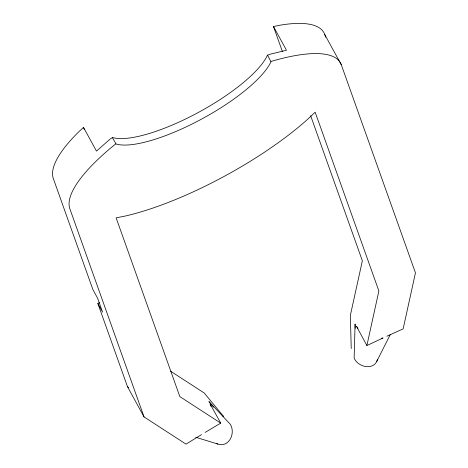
<?xml version="1.0" encoding="UTF-8"?>
<svg xmlns="http://www.w3.org/2000/svg" width="468" height="468" viewBox="0 0 468 468"><rect width="100%" height="100%" fill="white"/><g stroke="black" fill="none" stroke-linecap="round" stroke-linejoin="round"><path stroke-width="0.7" d="M381.677 338.3L383.058 337.96L366.889 345.542L378.875 290.961L315.169 112.209L307.406 119.504A153.785 43.676 -28.7 0 1 125.798 215.912L116.134 217.866L179.841 396.618L220.732 423.125L205.124 432.414M377.553 359.272C374.476 371.001 357.891 367.474 354.136 358.002L355.083 323.985L355.2 328.314M386.849 336.223L403.147 328.881L415.455 272.85L341.283 64.736L324.763 34.562A153.791 43.682 -28.7 0 0 279.993 25.208L273.482 26.524L286.469 50.234L269.802 54.294L267.392 55.3A92.272 26.208 -28.7 0 1 196.104 113.66A92.272 26.208 -28.7 0 1 112.513 137.51L110.272 138.978L96.478 151.088L83.497 127.378L78.279 132.28A153.791 43.682 -28.7 0 0 53.352 178.636L92.91 289.628L97.631 298.251L102.574 312.127L97.853 303.504L99.684 302.533M267.497 55.008L270.931 61.764A92.272 26.208 -28.7 0 1 199.643 120.13A92.272 26.208 -28.7 0 1 116.058 143.98L112.273 137.405M376.582 361.711L390.23 334.667M115.812 143.875L113.812 145.449A153.785 43.676 -28.7 0 0 69.872 208.816L144.045 416.924L186.018 444.138L201.497 434.614M271.036 61.478L273.341 60.758A153.785 43.676 -28.7 0 1 341.283 64.736M195.665 437.252L217.854 444.05C229.326 447.993 236.065 432.403 229.969 423.914L208.927 401.567L213.525 407.142M216.555 443.559L217.854 444.05M170.674 371.247L204.241 393.009L223.546 416.403L222.329 415.613M97.853 303.504L127.524 386.749L128.741 387.533M357.938 328.284L356.417 326.19L366.889 345.542M220.732 423.125L210.068 403.878L211.004 406.282M127.524 386.749L144.045 416.924M324.763 34.562L325.74 37.3M310.653 115.719L362.355 260.781L350.362 315.362L351.228 348.549M273.482 26.524L282.368 51.457M83.497 127.378L84.217 129.396"/></g></svg>
